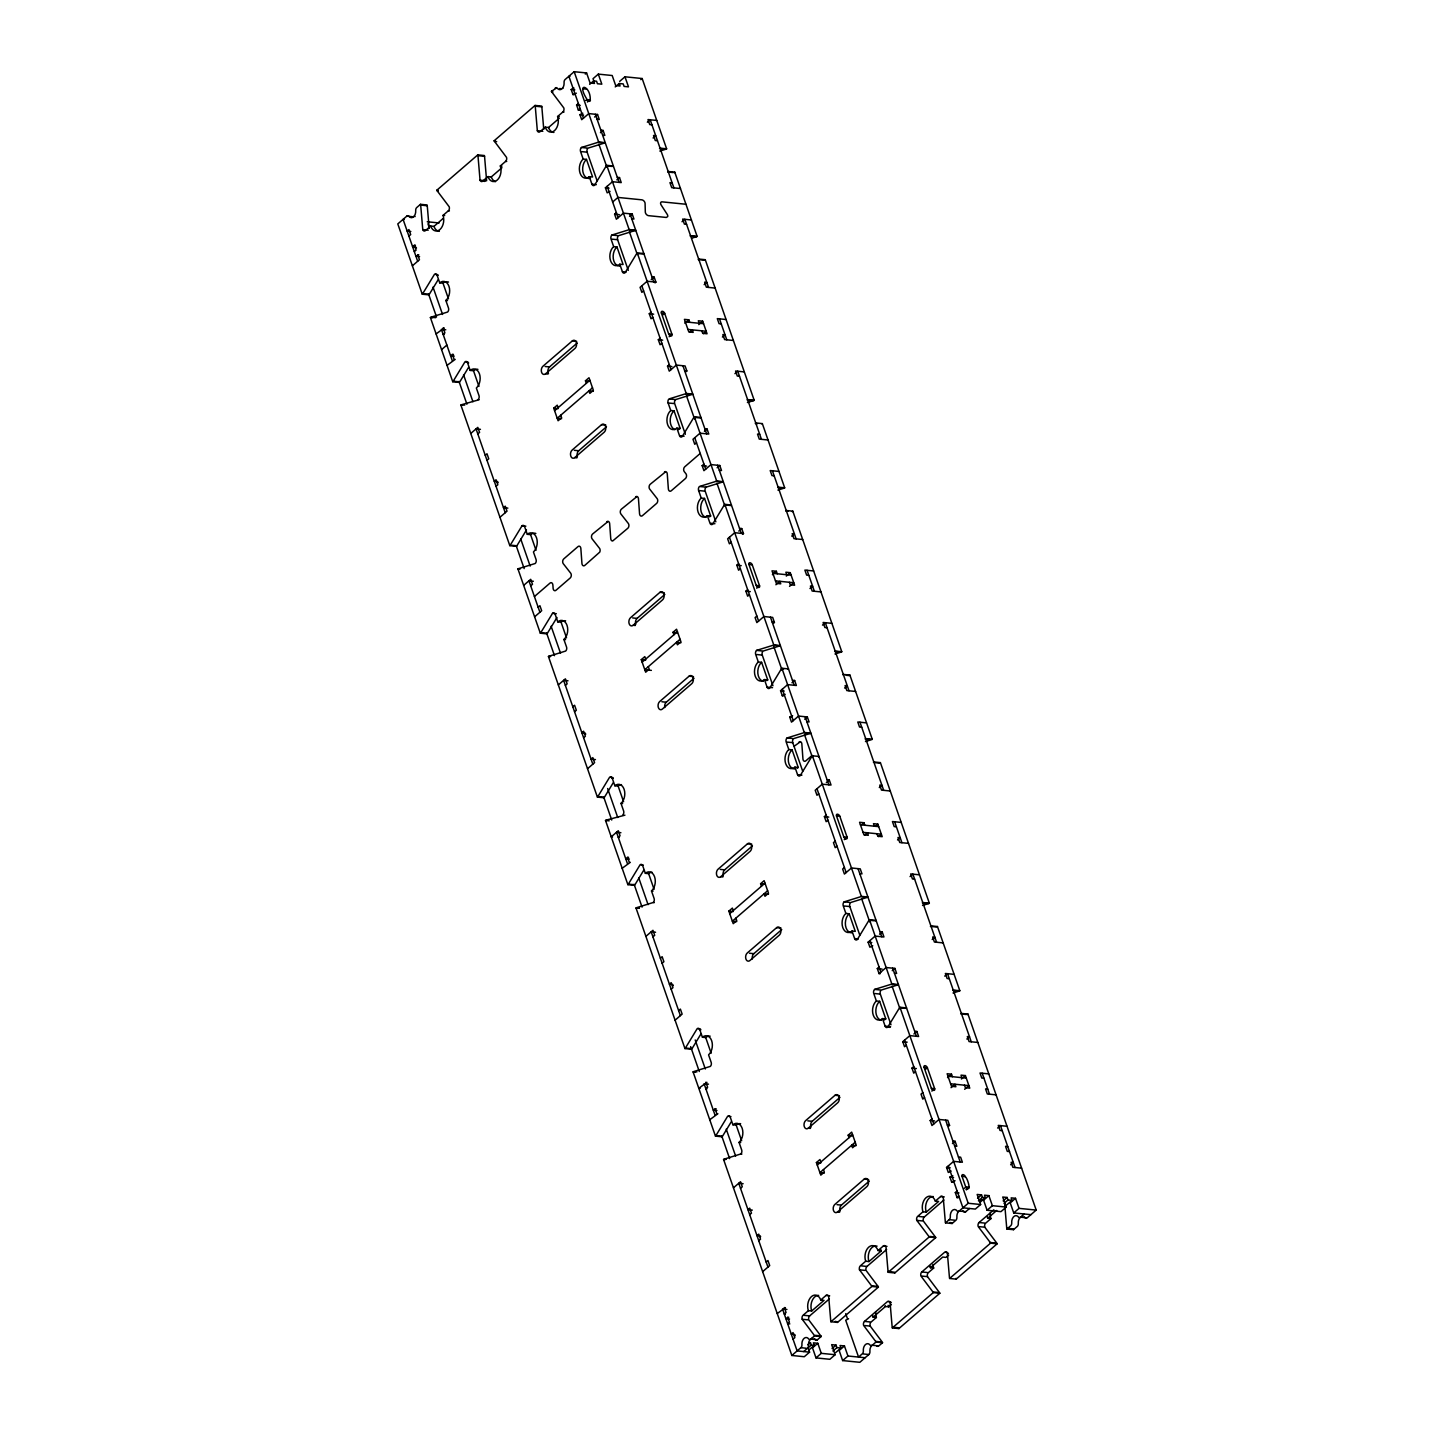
<?xml version="1.0" encoding="UTF-8"?>
<svg xmlns="http://www.w3.org/2000/svg" width="1434" height="1434" viewBox="0 0 1434 1434"><rect width="100%" height="100%" fill="white"/><g stroke="black" fill="none" stroke-linecap="round" stroke-linejoin="round"><path stroke-width="1.5" d="M429.142 228.06L427.26 205.761A2.94 1.954 -84.3 0 0 427.081 204.972L420.503 204.309L416.774 207.518A2.94 1.954 -84.3 0 0 415.717 209.758L415.663 212.393A5.897 3.908 -84.3 0 1 409.999 217.269L408.565 215.925A2.94 1.954 -84.3 0 0 406.808 216.14L397.792 223.919L422.259 294.203A2.94 1.954 -84.3 0 0 422.725 293.647L434.466 274.324A2.94 1.954 -84.3 0 1 437.101 275.31L438.195 275.418M438.105 279.809L429.304 294.311A2.94 1.954 -84.3 0 1 428.838 294.848L422.259 294.203M437.101 275.31L439.718 282.857A10.325 6.847 -84.3 0 1 448.967 286.334A10.325 6.847 -84.3 0 1 445.849 300.459L448.483 308.005A2.94 1.954 -84.3 0 1 447.587 312.038L430.935 317.201A2.94 1.954 -84.3 0 0 430.397 317.541L452.75 381.749A2.94 1.954 -84.3 0 0 453.216 381.211L464.939 361.87A2.94 1.954 -84.3 0 1 467.592 362.874L468.685 362.981M468.595 367.373L459.794 381.874A2.94 1.954 -84.3 0 1 459.328 382.412L452.75 381.749M612.874 166.523A2.94 1.954 -84.3 0 1 613.358 165.986L606.761 165.322A2.94 1.954 -84.3 0 0 606.295 165.86L594.572 185.201A2.94 1.954 -84.3 0 1 591.937 184.197L589.302 176.669A10.325 6.847 -84.3 0 1 580.071 173.191A10.325 6.847 -84.3 0 1 583.172 159.066L580.555 151.52A2.94 1.954 -84.3 0 1 581.433 147.487L598.103 142.307A2.94 1.954 -84.3 0 0 598.641 141.984L605.22 142.647A2.94 1.954 -84.3 0 1 604.682 142.97L588.012 148.132A2.94 1.954 -84.3 0 0 587.133 152.183L597.1 180.774M643.364 254.069A2.94 1.954 -84.3 0 1 643.83 253.531L637.252 252.886A2.94 1.954 -84.3 0 0 636.786 253.424L625.063 272.747A2.94 1.954 -84.3 0 1 622.428 271.761L619.793 264.214A10.325 6.847 -84.3 0 1 610.561 260.737A10.325 6.847 -84.3 0 1 613.662 246.612L611.045 239.066A2.94 1.954 -84.3 0 1 611.924 235.033L628.594 229.87A2.94 1.954 -84.3 0 0 629.132 229.53L635.71 230.193A2.94 1.954 -84.3 0 1 635.172 230.515L618.502 235.696A2.94 1.954 -84.3 0 0 617.624 239.729L628.289 270.381M525.866 526.17L522.03 525.776L510.289 545.117A2.94 1.954 -84.3 0 1 509.823 545.655L460.888 405.087A2.94 1.954 -84.3 0 1 461.425 404.764L479.171 399.71M509.823 545.655L516.401 546.318A2.94 1.954 -84.3 0 0 516.885 545.78L526.475 529.953M556.356 613.716L552.52 613.34L540.779 632.663A2.958 1.954 -84.3 0 1 540.313 633.201L517.961 568.993A2.94 1.954 -84.3 0 1 518.499 568.671L535.169 563.508A2.94 1.954 -84.3 0 0 536.047 559.457L533.43 551.929A10.325 6.847 -84.3 0 0 536.531 537.786A10.325 6.847 -84.3 0 0 527.3 534.326L524.665 526.78A2.94 1.954 -84.3 0 0 522.03 525.776M540.313 633.201L546.892 633.864A2.958 1.954 -84.3 0 0 547.358 633.326L556.966 617.516M669.821 399.01L675.593 399.602L692.246 394.422A2.94 1.954 -84.3 0 0 692.783 394.099L686.205 393.436A2.94 1.954 -84.3 0 1 685.667 393.776L669.015 398.939A2.94 1.954 -84.3 0 0 668.119 402.972L670.753 410.518A10.325 6.847 -84.3 0 0 667.635 424.643A10.325 6.847 -84.3 0 0 676.884 428.121L679.501 435.667A2.94 1.954 -84.3 0 0 682.136 436.653L693.877 417.33A2.94 1.954 -84.3 0 1 694.343 416.792L700.921 417.437A2.94 1.954 -84.3 0 0 700.455 417.993L695.508 417.491M700.312 486.574L706.084 487.148L722.736 481.985A2.958 1.954 -84.3 0 0 723.274 481.645L716.695 480.999A2.958 1.954 -84.3 0 1 716.158 481.322L699.487 486.484A2.94 1.954 -84.3 0 0 698.609 490.518L701.226 498.064A10.325 6.847 -84.3 0 0 698.125 512.189A10.325 6.847 -84.3 0 0 707.356 515.666L709.991 523.213A2.94 1.954 -84.3 0 0 712.626 524.199L724.349 504.876A2.94 1.954 -84.3 0 1 724.833 504.338L731.412 505.001A2.94 1.954 -84.3 0 0 730.946 505.539L725.998 505.037M552.52 613.34A2.94 1.954 -84.3 0 1 555.155 614.326L557.772 621.872A10.325 6.847 -84.3 0 1 567.022 625.349A10.325 6.847 -84.3 0 1 563.903 639.474L566.538 647.021A2.94 1.954 -84.3 0 1 565.641 651.054L548.989 656.216A2.958 1.954 -84.3 0 0 548.451 656.557L597.404 797.107A2.958 1.954 -84.3 0 0 597.87 796.569L609.593 777.246A2.94 1.954 -84.3 0 1 612.228 778.232L613.322 778.339M613.232 782.731L604.449 797.232A2.958 1.954 -84.3 0 1 603.983 797.77L597.404 797.107M624.919 815.175L606.062 820.123A2.958 1.954 -84.3 0 0 605.524 820.463L627.877 884.67A2.958 1.954 -84.3 0 0 628.361 884.115L640.084 864.792A2.94 1.954 -84.3 0 1 642.719 865.778L645.354 873.324A10.325 6.847 -84.3 0 1 654.585 876.801A10.325 6.847 -84.3 0 1 651.484 890.926L654.101 898.473A2.94 1.954 -84.3 0 1 653.223 902.506L636.553 907.686A2.94 1.954 -84.3 0 0 636.015 908.009L684.968 1048.577L691.547 1049.222A2.94 1.954 -84.3 0 0 692.013 1048.684L700.814 1034.183M643.723 870.277L634.939 884.778A2.958 1.954 -84.3 0 1 634.473 885.316L627.877 884.67M788.126 669.284A2.958 1.954 -84.3 0 1 788.485 668.907L781.906 668.244A2.958 1.954 -84.3 0 0 781.44 668.782L769.717 688.123A2.94 1.954 -84.3 0 1 767.065 687.119L764.447 679.573A10.325 6.847 -84.3 0 1 755.198 676.113A10.325 6.847 -84.3 0 1 758.317 661.97L755.682 654.424A2.94 1.954 -84.3 0 1 756.578 650.391L773.231 645.228A2.94 1.954 -84.3 0 0 773.768 644.906L780.347 645.551A2.94 1.954 -84.3 0 1 779.809 645.892L763.157 651.054A2.94 1.954 -84.3 0 0 762.261 655.087L772.944 685.739M818.617 756.847A2.958 1.954 -84.3 0 1 818.975 756.453L812.397 755.79A2.958 1.954 -84.3 0 0 811.931 756.327L800.19 775.669A2.94 1.954 -84.3 0 1 797.555 774.665L794.938 767.136A10.325 6.847 -84.3 0 1 785.689 763.659A10.325 6.847 -84.3 0 1 788.808 749.534L786.173 741.987A2.94 1.954 -84.3 0 1 787.069 737.954L803.721 732.774A2.958 1.954 -84.3 0 0 804.259 732.451L810.837 733.115A2.958 1.954 -84.3 0 1 810.3 733.437L793.647 738.6A2.94 1.954 -84.3 0 0 792.751 742.651L802.717 771.241M684.968 1048.577A2.94 1.954 -84.3 0 0 685.434 1048.021L697.157 1028.698A2.94 1.954 -84.3 0 1 699.792 1029.684L700.903 1029.809M699.792 1029.684L702.427 1037.23A10.325 6.847 -84.3 0 1 711.658 1040.708A10.325 6.847 -84.3 0 1 708.557 1054.832L711.174 1062.379A2.94 1.954 -84.3 0 1 710.296 1066.412L693.626 1071.592A2.94 1.954 -84.3 0 0 693.088 1071.915L715.458 1136.122A2.94 1.954 -84.3 0 0 715.924 1135.585L727.647 1116.244A2.94 1.954 -84.3 0 1 730.282 1117.247L732.917 1124.794A10.325 6.847 -84.3 0 1 742.149 1128.253A10.325 6.847 -84.3 0 1 739.048 1142.396L741.665 1149.925A2.94 1.954 -84.3 0 1 740.786 1153.976L724.116 1159.138A2.94 1.954 -84.3 0 0 723.578 1159.461L791.837 1355.471L804.277 1356.725L809.565 1352.154L808.167 1348.139M731.304 1121.746L722.503 1136.248A2.94 1.954 -84.3 0 1 722.037 1136.786L715.458 1136.122M875.582 920.897A2.94 1.954 -84.3 0 1 876.049 920.359L869.47 919.696A2.94 1.954 -84.3 0 0 869.004 920.234L857.281 939.575A2.94 1.954 -84.3 0 1 854.628 938.571L852.011 931.042A10.325 6.847 -84.3 0 1 842.78 927.565A10.325 6.847 -84.3 0 1 845.881 913.44L843.246 905.894A2.94 1.954 -84.3 0 1 844.142 901.861L860.794 896.68A2.94 1.954 -84.3 0 0 861.35 896.358L867.928 897.021A2.94 1.954 -84.3 0 1 867.373 897.343L850.721 902.506A2.94 1.954 -84.3 0 0 849.824 906.557L859.791 935.147M534.434 596.544L550.047 583.064A2.94 1.954 -84.3 0 1 552.879 585.018L553.13 588.514A2.94 1.954 -84.3 0 0 555.962 590.288L570.212 577.974A2.94 1.954 -84.3 0 0 570.768 573.277L563.203 563.598A2.94 1.954 -84.3 0 1 563.759 558.902L578.01 546.587A2.94 1.954 -84.3 0 1 580.842 548.38L581.953 563.652A2.94 1.954 -84.3 0 0 584.767 565.426L599.717 552.162A2.94 1.954 -84.3 0 0 599.591 548.415L592.009 538.736A2.94 1.954 -84.3 0 1 592.565 534.04L607.64 521.815M420.503 204.309A2.94 1.954 -84.3 0 1 420.682 205.098L422.761 229.619A2.94 1.954 -84.3 0 0 425.396 230.623L430.684 226.052A10.325 6.847 -84.3 0 0 439.915 229.53A10.325 6.847 -84.3 0 0 443.034 215.387L448.322 210.834A2.94 1.954 -84.3 0 0 449.2 206.783L437.191 190.847A2.94 1.954 -84.3 0 1 436.868 190.184L477.791 154.872L484.369 155.535A2.94 1.954 -84.3 0 1 484.549 156.324L486.628 180.845M477.791 154.872A2.94 1.954 -84.3 0 1 477.97 155.661L480.049 180.182A2.94 1.954 -84.3 0 0 482.684 181.168L487.972 176.597A10.325 6.847 -84.3 0 0 497.222 180.075A10.325 6.847 -84.3 0 0 500.323 165.95L505.61 161.379A2.94 1.954 -84.3 0 0 506.507 157.346L494.497 141.392A2.94 1.954 -84.3 0 1 494.156 140.747L535.079 105.435L541.658 106.08A2.94 1.954 -84.3 0 1 541.837 106.869L543.755 129.347M535.079 105.435A2.94 1.954 -84.3 0 1 535.258 106.206L537.338 130.727A2.94 1.954 -84.3 0 0 539.973 131.731L545.279 127.16A10.325 6.847 -84.3 0 0 554.51 130.637A10.325 6.847 -84.3 0 0 557.611 116.513L562.917 111.942A2.94 1.954 -84.3 0 0 563.795 107.909L551.785 91.955A2.94 1.954 -84.3 0 1 551.463 91.292L556.267 88.191M589.643 84.355L593.604 80.931L594.483 83.441L590.091 83.011L586.596 72.955L574.174 71.7L565.157 79.479A2.94 1.954 -84.3 0 0 564.082 82.58A5.897 3.908 -84.3 0 1 561.913 88.818A5.897 3.908 -84.3 0 1 557.432 88.334A2.94 1.954 -84.3 0 0 555.173 88.083M585.269 74.084L586.596 72.955M574.048 94.662L572.955 94.554L571.198 89.517L574.066 88.119M408.923 236.108L410.68 234.584L408.923 229.565L407.166 231.089L410.823 231.448M572.955 94.554L576.36 93.192M615.222 86.918L619.201 83.495L620.08 86.022L615.688 85.574L612.193 75.518L598.319 74.12L593.031 78.691L594.429 82.706M430.684 226.052L433.982 226.375L443.034 218.56M487.972 176.597L491.27 176.938L501.972 167.706M545.279 127.16L548.559 127.483L559.26 118.251M415.43 245.178L412.562 246.594L414.767 246.809M579.444 110.167L578.35 110.059L576.593 105.023L578.368 103.499M585.628 100.416L590.234 99.609A2.205 1.362 49.2 0 1 589.249 101.33A2.205 1.362 49.2 0 1 586.936 99.269C575.626 81.29 590.772 85.556 590.234 99.609L587.402 102.029M414.318 251.613L416.075 250.09L414.336 245.071M578.35 110.059L580.107 108.536M418.782 254.822L415.932 256.22L419.57 256.596M597.1 119.291L599.287 119.524L597.53 114.487L588.765 113.609L581.702 119.703L579.945 114.666L582.813 113.25M619.685 81.362L624.973 76.791L642.163 78.529L666.631 148.813A2.94 1.954 -84.3 0 1 666.093 149.136L659.837 151.072M412.383 265.828L419.445 259.733L417.688 254.714M594.59 117.032L597.53 114.487M640.837 79.659L642.163 78.529M600.434 132.699L603.087 130.422L604.825 135.441L602.639 135.226M647.343 122.213L650.176 119.775L673.89 187.872M653.079 137.987L655.714 135.692L653.528 135.477L655.284 140.514L657.471 140.729M436.097 333.925L444.253 327.956M610.042 191.421L607.174 192.837L605.417 187.8L612.479 181.706L621.245 182.602L619.506 177.565L617.301 177.35M616.853 179.842L619.506 177.565M441.564 349.645L446.87 345.074M612.659 201.997L617.946 197.426L641.858 199.828A2.94 1.81 49.2 0 1 645.085 203.413L645.318 212.214A2.94 1.81 49.2 0 0 648.562 215.674L666.29 217.448L667.688 216.606A2.94 1.81 49.2 0 0 667.258 214.419L661.164 205.026A2.94 1.81 49.2 0 1 662.042 201.853L685.936 204.255M453.449 354.359L450.581 355.757L454.237 356.134M631.749 218.828L633.953 219.061L632.197 214.025L623.432 213.146L616.369 219.241L614.612 214.204L616.387 212.68M447.05 365.365L455.205 359.378M629.544 216.301L632.197 214.025M682.01 221.75L684.843 219.312L708.557 287.409M576.719 341.346L572.327 340.898L542.93 366.262A4.427 2.94 -84.3 0 0 541.604 372.32A4.427 2.94 -84.3 0 0 545.565 373.808L547.752 374.041M470.764 433.462L477.809 427.368L479.565 432.405L477.809 433.928M548.469 373.629A4.427 2.94 -84.3 0 1 549.527 366.925L577.275 342.977M651.215 279.63L654.155 277.103L655.912 282.122L655.033 282.892M545.565 373.808L574.962 348.444A4.427 2.94 -84.3 0 0 576.289 342.385A4.427 2.94 -84.3 0 0 572.327 340.898M643.597 290.851L641.84 292.375L640.084 287.338L647.146 281.243L655.912 282.122M485.248 455.295L487.004 453.771L488.761 458.808L487.004 460.332M652.793 317.255L651.036 318.778L649.279 313.741L651.036 312.218M560.748 415.215L561.626 417.724L558.095 420.771L553.721 408.206L557.252 405.159L558.113 407.668M586.345 383.308L585.466 380.799L588.998 377.751L593.371 390.335L589.84 393.382L588.962 390.855L593.353 391.303M662.902 314.871L664.659 313.347A2.205 1.362 49.2 0 0 662.365 311.286A2.205 1.362 49.2 0 0 661.379 313.006L668.674 333.961A2.205 1.362 49.2 0 0 670.969 336.022A2.205 1.362 49.2 0 0 671.954 334.301L664.659 313.347L661.379 313.006M554.599 410.716L589.876 380.279M704.148 284.667L706.801 282.39L704.614 282.157L706.353 287.194L715.136 288.073M592.493 387.807L557.217 418.262L561.608 418.692M661.845 343.228L660.07 344.752L658.331 339.733L660.088 338.209M496.039 486.305L497.813 484.782L496.056 479.763L494.3 481.286L497.58 481.609A2.205 1.362 49.2 0 0 498.207 482.666M669.14 336.739L671.954 334.301L668.674 333.961M684.843 323.242L688.804 319.8L689.682 322.327M689.664 332.15L692.299 329.874L693.178 332.383L688.804 331.935L684.412 319.37L688.804 319.8M698.734 324.622L702.696 321.198L707.07 333.781L702.696 333.333L701.818 330.824M703.359 333.692L706.191 331.254L687.908 329.426M685.972 371.747L686.85 370.976L685.093 365.957L676.328 365.061L669.266 371.155L667.527 366.136L669.284 364.612M605.919 425.163L601.527 424.715L572.13 450.079A4.427 2.94 -84.3 0 0 570.804 456.137A4.427 2.94 -84.3 0 0 574.747 457.625L576.952 457.858M499.946 517.28L507.009 511.185L505.252 506.166L503.495 507.69L507.869 508.12M577.382 456.801A4.427 2.94 -84.3 0 1 578.709 450.742L606.474 426.794M574.747 457.625L604.144 432.261A4.427 2.94 -84.3 0 0 605.489 426.203A4.427 2.94 -84.3 0 0 601.527 424.715M722.395 337.062L725.048 334.767L722.844 334.552L724.6 339.571L733.383 340.467M734.925 373.665L737.739 371.227L761.454 439.342M523.661 585.377L530.723 579.3L532.48 584.319L530.705 585.843M704.417 431.311L707.07 429.017L708.808 434.054L700.043 433.176L692.981 439.252L694.737 444.289L696.512 442.765M606.833 521.725A2.94 1.954 -84.3 0 1 609.647 523.518L610.759 538.79A2.94 1.954 -84.3 0 0 612.694 540.976L627.823 528.25A2.94 1.954 -84.3 0 0 628.397 523.553L620.814 513.874A2.94 1.954 -84.3 0 1 621.37 509.178L636.463 496.953M635.638 496.863A2.94 1.954 -84.3 0 1 638.453 498.656L639.564 513.928A2.94 1.954 -84.3 0 0 642.378 515.702L656.647 503.388A2.94 1.954 -84.3 0 0 657.202 498.691L649.62 489.012A2.94 1.954 -84.3 0 1 650.176 484.316L665.268 472.091M664.444 472.019A2.94 1.954 -84.3 0 1 667.258 473.794L668.369 489.066A2.94 1.954 -84.3 0 0 671.184 490.84L685.452 478.526A2.94 1.954 -84.3 0 0 686.008 473.829L684.269 471.625A2.94 1.954 -84.3 0 1 684.753 466.803L700.222 453.449M538.144 607.227L539.919 605.704L541.676 610.723L534.613 616.817M719.312 470.298L721.517 470.513L719.76 465.476L710.995 464.598L703.933 470.693L702.176 465.656L703.951 464.15M717.125 467.771L719.76 465.476M664.283 592.798L659.909 592.35L630.512 617.731A4.427 2.94 -84.3 0 0 629.168 623.79A4.427 2.94 -84.3 0 0 633.129 625.278L635.334 625.493M558.328 684.914L565.39 678.838L567.129 683.857L565.372 685.38M635.746 624.435A4.427 2.94 -84.3 0 1 637.09 618.395L664.856 594.429M738.797 531.1L741.736 528.554L743.475 533.591L742.597 534.344M633.129 625.278L662.526 599.896A4.427 2.94 -84.3 0 0 663.852 593.855A4.427 2.94 -84.3 0 0 659.909 592.35M731.161 542.303L729.404 543.827L727.647 538.79L734.71 532.713L743.475 533.591M572.811 706.765L574.586 705.241L576.325 710.26L574.568 711.784M740.356 568.706L738.6 570.23L736.843 565.193L738.618 563.67M648.311 666.667L649.19 669.194L645.659 672.223L641.285 659.658L644.816 656.611L645.694 659.12M673.908 634.778L673.03 632.269L676.561 629.221L680.935 641.787L677.404 644.834L676.543 642.324L680.917 642.755M642.163 662.167L677.44 631.731M791.729 536.119L794.364 533.842L792.177 533.627L793.934 538.646L802.699 539.525M680.057 639.277L644.78 669.714L651.359 670.377M749.408 594.698L747.652 596.203L745.895 591.184L747.652 589.661M583.62 737.775L585.377 736.251L583.62 731.215L581.863 732.738L585.144 733.079A2.205 1.362 49.2 0 0 585.771 734.136M756.704 588.191L759.536 585.753L752.241 564.799A2.205 1.362 49.2 0 0 749.928 562.755A2.205 1.362 49.2 0 0 748.942 564.476L756.238 585.431A2.205 1.362 49.2 0 0 758.532 587.474A2.205 1.362 49.2 0 0 759.536 585.753L756.238 585.431M772.406 574.693L776.368 571.27L777.246 573.779M775.902 584.749L779.881 581.326L780.759 583.835L776.368 583.405L771.994 570.822L776.368 571.27M786.298 576.092L790.259 572.668L794.633 585.233L790.259 584.785L789.381 582.276M789.525 586.363L793.755 582.724L775.471 580.878M756.847 616.064L755.091 617.588L756.847 622.607L763.892 616.53L772.675 617.409L774.414 622.428L773.535 623.198M689.091 676.185L659.694 701.549A4.427 2.94 -84.3 0 0 658.367 707.607A4.427 2.94 -84.3 0 0 662.329 709.095L691.726 683.713A4.427 2.94 -84.3 0 0 693.052 677.673A4.427 2.94 -84.3 0 0 689.091 676.185L693.482 676.615M587.51 768.732L594.572 762.655L592.816 757.618L591.059 759.142L595.451 759.59M664.749 707.536A4.427 2.94 -84.3 0 1 666.272 702.212L694.038 678.246M809.959 588.514L812.612 586.219L810.425 586.004L812.164 591.041L820.947 591.919M822.489 625.116L825.303 622.697L849.018 690.794M783.412 695.866L782.301 695.741L780.562 690.722L787.607 684.627L796.39 685.506L794.633 680.487L792.446 680.254M791.98 682.763L794.633 680.487M782.301 695.741L785.169 694.343M628.576 857.263L625.726 858.679L629.383 859.056M806.894 721.75L809.081 721.965L807.324 716.946L798.559 716.068L791.496 722.144L789.758 717.125L792.608 715.709M622.177 868.269L630.333 862.3M804.689 719.223L807.324 716.946M844.626 688.051L847.279 685.757L845.074 685.542L846.831 690.579L855.596 691.457M794.275 746.164L799.849 742.149M799.025 742.059A2.94 1.954 -84.3 0 1 801.839 743.834L802.95 759.106A2.94 1.954 -84.3 0 0 805.765 760.898L812.11 755.413M751.864 844.25L747.472 843.819L718.076 869.183A4.427 2.94 -84.3 0 0 716.731 875.242A4.427 2.94 -84.3 0 0 720.693 876.73L722.897 876.945M645.892 936.384L652.954 930.29L654.693 935.326L652.936 936.85M723.328 875.905A4.427 2.94 -84.3 0 1 724.654 869.846L752.42 845.881M826.36 782.552L829.3 780.024L831.039 785.043L822.274 784.165L815.211 790.259L816.968 795.278L818.724 793.755M720.693 876.73L750.09 851.366A4.427 2.94 -84.3 0 0 751.434 845.307A4.427 2.94 -84.3 0 0 747.472 843.819M660.375 958.217L662.149 956.693L663.888 961.73L662.132 963.254M827.92 820.158L826.163 821.682L824.407 816.663L826.181 815.139M735.875 918.136L736.753 920.646L733.222 923.693L728.848 911.11L732.38 908.081L733.258 910.59M761.472 886.23L760.594 883.72L764.125 880.673L768.499 893.239L764.985 896.286L764.107 893.776L768.481 894.224M729.727 913.637L765.003 883.183M879.293 787.589L881.928 785.294L879.741 785.079L881.498 790.116L890.263 790.994M767.638 890.729L732.362 921.184L736.735 921.614M835.233 841.113L833.459 842.636L835.215 847.673L836.972 846.15M844.268 839.643L847.1 837.205L839.804 816.251A2.205 1.362 49.2 0 0 837.492 814.207A2.205 1.362 49.2 0 0 836.506 815.928L843.801 836.882A2.205 1.362 49.2 0 0 846.114 838.926A2.205 1.362 49.2 0 0 847.1 837.205L843.801 836.882M861.296 825.016L863.931 822.722L864.81 825.231M671.184 989.227L672.94 987.703L671.202 982.684L669.427 984.208L672.725 984.531A2.205 1.362 49.2 0 0 673.353 985.588M864.792 835.072L867.445 832.778L868.323 835.305L863.931 834.857L859.558 822.291L863.931 822.722M875.188 826.396L877.823 824.12L882.215 836.685L877.823 836.255L876.945 833.746M878.486 836.614L881.318 834.176L863.035 832.347M678.623 1010.611L680.379 1009.088L682.136 1014.107L675.091 1020.201M844.411 867.516L842.654 869.04L844.411 874.077L851.455 867.982L860.239 868.861L861.995 873.898L859.791 873.682M776.654 927.637L747.257 953.001A4.427 2.94 -84.3 0 0 745.931 959.059A4.427 2.94 -84.3 0 0 749.892 960.547L779.289 935.183A4.427 2.94 -84.3 0 0 780.616 929.124A4.427 2.94 -84.3 0 0 776.654 927.637L781.046 928.067M752.312 958.987A4.427 2.94 -84.3 0 1 753.836 953.664L781.763 929.573M897.541 839.966L900.176 837.689L897.989 837.474L899.727 842.493L908.511 843.371M910.052 876.586L912.884 874.148L936.599 942.246M706.944 1082.329L698.806 1088.298L700.115 1088.442M872.732 945.795L869.882 947.211L868.126 942.174L875.17 936.079L883.953 936.976L882.197 931.939L880.01 931.724M879.562 934.215L882.197 931.939M716.14 1108.733L713.29 1110.131L716.946 1110.508M880.171 973.722L879.06 973.614L877.321 968.577L879.078 967.054M709.74 1119.739L717.896 1113.752M879.06 973.614L886.122 967.52L894.906 968.398L896.644 973.435L894.457 973.202M892.253 970.693L894.906 968.398M932.19 939.503L934.843 937.227L932.656 936.994L934.394 942.03L943.178 942.909M944.719 976.124L947.533 973.686L971.248 1041.783M839.428 1095.719L835.036 1095.271L805.639 1120.635A4.427 2.94 -84.3 0 0 804.313 1126.694A4.427 2.94 -84.3 0 0 808.274 1128.182L810.461 1128.415M733.455 1187.836L740.518 1181.741L742.274 1186.778L740.5 1188.302M906.306 1045.225L904.531 1046.748L902.793 1041.711L909.837 1035.617L918.62 1036.513L916.864 1031.476L914.677 1031.261M810.891 1127.357A4.427 2.94 -84.3 0 1 812.218 1121.298L839.983 1097.351M913.924 1034.004L916.864 1031.476M808.274 1128.182L837.671 1102.818A4.427 2.94 -84.3 0 0 838.998 1096.759A4.427 2.94 -84.3 0 0 835.036 1095.271M915.501 1071.628L913.727 1073.152L911.988 1068.115L913.745 1066.591M749.695 1214.706L751.47 1213.182L749.713 1208.145L747.956 1209.669L752.33 1210.117M823.457 1169.588L824.317 1172.098L820.804 1175.145L816.412 1162.58L819.943 1159.532L820.822 1162.042M849.036 1137.7L848.175 1135.172L851.688 1132.125L856.08 1144.708L852.549 1147.756L851.671 1145.228L856.062 1145.676M925.593 1069.244L927.368 1067.721A2.205 1.362 49.2 0 0 925.055 1065.659A2.205 1.362 49.2 0 0 924.07 1067.38L931.365 1088.334A2.205 1.362 49.2 0 0 933.677 1090.396A2.205 1.362 49.2 0 0 934.663 1088.675L927.368 1067.721L924.07 1067.38M817.29 1165.089L852.567 1134.652M966.857 1039.041L969.509 1036.764L967.305 1036.531L969.061 1041.568L977.827 1042.446M855.202 1142.199L819.925 1172.636L824.317 1173.066M922.797 1092.583L921.022 1094.106L922.779 1099.125L924.536 1097.602M931.849 1091.113L934.663 1088.675L931.365 1088.334M947.533 1077.615L951.513 1074.191L952.373 1076.701M758.747 1240.679L760.504 1239.173L758.765 1234.136L756.991 1235.66L760.289 1235.983A2.205 1.362 49.2 0 0 760.647 1236.7M951.047 1087.671L955.008 1084.247L955.886 1086.757L951.495 1086.309L947.121 1073.743L951.513 1074.191M961.425 1078.995L965.405 1075.572L969.778 1088.155L965.387 1087.707L964.508 1085.197M964.652 1089.284L968.882 1085.628L950.599 1083.799M766.186 1262.063L767.961 1260.54L769.699 1265.577L762.655 1271.653M948.681 1126.12L949.559 1125.349L947.802 1120.33L939.037 1119.452L931.975 1125.529L930.218 1120.51L931.992 1118.986M868.61 1179.537L864.218 1179.089L834.821 1204.47A4.427 2.94 -84.3 0 0 833.495 1210.511A4.427 2.94 -84.3 0 0 837.456 1211.999L839.643 1212.232M840.073 1211.174A4.427 2.94 -84.3 0 1 841.399 1205.116L869.327 1181.024M837.456 1211.999L866.853 1186.635A4.427 2.94 -84.3 0 0 868.179 1180.576A4.427 2.94 -84.3 0 0 864.218 1179.089M952.463 1143.561L955.098 1141.285L956.854 1146.304L954.65 1146.089M777.246 1313.562L785.402 1307.593M951.172 1171.058L948.322 1172.474L946.565 1167.437L953.628 1161.361L962.393 1162.239L960.637 1157.202L958.45 1156.987M997.616 1128.038L1000.448 1125.6L1015.039 1167.509M788.754 1317.237L785.886 1318.635L789.542 1319.011M952.768 1182.225L951.674 1182.118L949.917 1177.081L952.785 1175.665M951.674 1182.118L955.08 1180.756M808.382 1310.676L811.68 1310.999L824.03 1300.351L820.732 1300.011A10.325 6.847 -84.3 0 0 811.501 1296.551A10.325 6.847 -84.3 0 0 808.382 1310.676L803.094 1315.247A2.94 1.954 -84.3 0 0 802.215 1319.28L814.225 1335.215A2.94 1.954 -84.3 0 1 814.548 1335.879L821.126 1336.542A2.94 1.954 -84.3 0 0 820.804 1335.879L808.794 1319.943A2.94 1.954 -84.3 0 1 809.672 1315.892L829.336 1298.935M820.732 1300.011L826.02 1295.458L829.677 1295.816M880.727 1249.534A10.325 6.847 -84.3 0 1 881.318 1250.896L878.038 1250.573A10.325 6.847 -84.3 0 0 868.789 1247.096A10.325 6.847 -84.3 0 0 865.688 1261.221L860.4 1265.792A2.94 1.954 -84.3 0 0 859.504 1269.825L871.514 1285.778A2.94 1.954 -84.3 0 1 871.836 1286.441L878.415 1287.087A2.94 1.954 -84.3 0 0 878.092 1286.441L866.082 1270.488A2.94 1.954 -84.3 0 1 866.978 1266.455L886.624 1249.498M878.038 1250.573L883.326 1246.003L886.983 1246.379M922.976 1211.784L926.274 1212.106L938.607 1201.459L935.326 1201.136A10.325 6.847 -84.3 0 0 926.077 1197.659A10.325 6.847 -84.3 0 0 922.976 1211.784L917.688 1216.355A2.94 1.954 -84.3 0 0 916.792 1220.388L928.82 1236.341A2.94 1.954 -84.3 0 1 929.142 1236.986L935.721 1237.65A2.94 1.954 -84.3 0 0 935.398 1237.004L923.371 1221.051A2.94 1.954 -84.3 0 1 924.267 1217.018L943.913 1200.043M935.326 1201.136L940.614 1196.565L944.271 1196.924M865.688 1261.221L868.968 1261.561L881.318 1250.896M958.181 1197.731L957.07 1197.623L955.331 1192.586L957.087 1191.062M964.455 1188.284L965.781 1187.137L962.017 1176.346A2.205 1.362 49.2 0 1 963.003 1174.625A2.205 1.362 49.2 0 1 965.315 1176.687C967.807 1178.497 972.019 1193.393 965.781 1187.137M793.038 1339.177L794.812 1337.653L793.056 1332.616L791.299 1334.14L794.579 1334.48M957.07 1197.623L958.844 1196.099M966.14 1189.593L968.954 1187.155L965.674 1186.832M966.426 1189.754L969.061 1187.477M1010.647 1164.766L1013.282 1162.49L1011.095 1162.275L1012.852 1167.294L1021.617 1168.172M791.837 1355.471L800.853 1347.691A2.94 1.954 -84.3 0 0 801.929 1344.59A5.897 3.908 -84.3 0 1 804.098 1338.37A5.897 3.908 -84.3 0 1 808.579 1338.854A2.94 1.954 -84.3 0 0 810.837 1339.087L814.548 1335.879M826.02 1295.458A2.94 1.954 -84.3 0 1 828.673 1296.444L830.752 1320.965A2.94 1.954 -84.3 0 0 830.931 1321.754L871.836 1286.441M883.326 1246.003A2.94 1.954 -84.3 0 1 885.961 1247.006L888.04 1271.528A2.94 1.954 -84.3 0 0 888.22 1272.299L929.142 1236.986M940.614 1196.565A2.94 1.954 -84.3 0 1 943.249 1197.551L945.329 1222.073A2.94 1.954 -84.3 0 0 945.508 1222.861L949.236 1219.653A2.94 1.954 -84.3 0 0 950.294 1217.412L950.348 1214.777A5.897 3.908 -84.3 0 1 955.994 1209.902L957.446 1211.246A2.94 1.954 -84.3 0 0 959.203 1211.031L968.219 1203.269L980.641 1204.506L977.146 1194.45L981.537 1194.898L982.415 1197.408L985.355 1197.695L984.495 1195.185L988.868 1195.633L992.382 1205.689L1006.238 1207.069L1002.724 1197.014L1007.116 1197.462L1007.994 1199.971L1012.01 1200.383L1011.149 1197.856L1015.523 1198.304L1019.036 1208.36L1036.208 1210.081L967.95 1014.071L961.372 1013.408A2.94 1.954 -84.3 0 0 960.905 1013.963L966.391 1014.501M807.79 1344.823L810.443 1342.547L811.321 1345.056L814.279 1345.343L813.401 1342.833L817.792 1343.282L821.288 1353.338L835.144 1354.718L831.648 1344.662L836.04 1345.11L836.9 1347.619L840.933 1348.032L840.055 1345.504L844.447 1345.952L847.942 1356.008L865.132 1357.729M977.558 1198.322L981.537 1194.898M803.703 1351.563L807.432 1348.354A2.94 1.954 -84.3 0 0 808.507 1345.253A5.897 3.908 -84.3 0 1 811.787 1338.352M808.668 1347.333L811.321 1345.056M811.931 1339.195L817.416 1339.75L821.126 1336.542M830.931 1321.754L837.51 1322.417L878.415 1287.087M888.22 1272.299L894.798 1272.962L935.721 1237.65M945.508 1222.861L952.086 1223.525L955.815 1220.316A2.94 1.954 -84.3 0 0 956.872 1218.075L956.926 1215.44A5.897 3.908 -84.3 0 1 959.041 1210.977M962.572 1210.565L964.024 1211.909A2.94 1.954 -84.3 0 0 965.781 1211.694L969.509 1208.486M978.436 1200.832L982.415 1197.408M808.991 1349.914L814.279 1345.343M980.067 1202.266L985.355 1197.695M817.792 1343.282L812.504 1347.835L816 1357.908L829.856 1359.289L835.144 1354.718M979.189 1199.756L983.581 1200.204L988.868 1195.633M848.569 1318.778L845.702 1320.194L858.554 1357.066L862.264 1353.857A2.94 1.954 -84.3 0 0 863.34 1350.756A5.897 3.908 -84.3 0 1 865.509 1344.536A5.897 3.908 -84.3 0 1 869.99 1345.002A2.94 1.954 -84.3 0 0 872.248 1345.253L877.733 1345.809M980.641 1204.506L975.353 1209.077L962.931 1207.822L948.34 1165.914M816 1357.908L821.288 1353.338M983.581 1200.204L987.094 1210.26L992.382 1205.689M832.061 1348.534L836.04 1345.11M1003.155 1200.885L1007.116 1197.462M864.72 1325.554L870.205 1326.091L882.215 1342.045A2.94 1.954 -84.3 0 1 882.537 1342.708L875.959 1342.045A2.94 1.954 -84.3 0 0 875.636 1341.382L863.626 1325.446A2.94 1.954 -84.3 0 1 864.505 1321.395L887.449 1301.606A2.94 1.954 -84.3 0 1 890.084 1302.61L891.177 1302.717M922.008 1276.099L927.493 1276.654L939.503 1292.608A2.94 1.954 -84.3 0 1 939.844 1293.253L933.247 1292.59A2.94 1.954 -84.3 0 0 932.925 1291.944L920.915 1275.991A2.94 1.954 -84.3 0 1 921.811 1271.958L944.737 1252.169A2.94 1.954 -84.3 0 1 947.372 1253.155L948.466 1253.28M979.314 1226.662L984.799 1227.217L996.809 1243.153A2.94 1.954 -84.3 0 1 997.132 1243.816L990.553 1243.153A2.94 1.954 -84.3 0 0 990.231 1242.489L978.203 1226.554A2.94 1.954 -84.3 0 1 979.099 1222.521L993.834 1209.794M832.939 1351.043L836.9 1347.619M1004.033 1203.395L1007.994 1199.971M872.643 1315.48A10.325 6.847 -84.3 0 0 873.091 1317.165L885.441 1306.517L888.721 1306.84L891.374 1304.564M929.931 1266.025A10.325 6.847 -84.3 0 0 930.379 1267.728L942.73 1257.062L946.028 1257.403L948.663 1255.109M987.219 1216.588A10.325 6.847 -84.3 0 0 987.685 1218.273L996.738 1210.457M835.646 1352.585L840.933 1348.032M875.708 1311.805A10.325 6.847 -84.3 0 0 876.389 1317.487L871.083 1322.058A2.94 1.954 -84.3 0 0 870.205 1326.091M932.978 1264.429A10.325 6.847 -84.3 0 0 933.677 1268.05L928.39 1272.621A2.94 1.954 -84.3 0 0 927.493 1276.654M990.302 1212.931A10.325 6.847 -84.3 0 0 990.966 1218.613L985.678 1223.166A2.94 1.954 -84.3 0 0 984.799 1227.217M1006.722 1204.936L1012.01 1200.383M844.447 1345.952L839.159 1350.523L842.654 1360.579L859.826 1362.3L868.843 1354.521A2.94 1.954 -84.3 0 0 869.918 1351.42A5.897 3.908 -84.3 0 1 872.087 1345.182M1015.523 1198.304L1010.235 1202.875L1013.73 1212.931L1030.921 1214.652M1006.238 1207.069L1000.95 1211.64L987.094 1210.26M842.654 1360.579L847.942 1356.008M1013.73 1212.931L1019.036 1208.36M872.248 1345.253L875.959 1342.045M890.084 1302.61L892.163 1327.131A2.94 1.954 -84.3 0 0 892.342 1327.92L933.247 1292.59M947.372 1253.155L949.451 1277.676A2.94 1.954 -84.3 0 0 949.631 1278.465L990.553 1243.153M1004.66 1203.718L1006.74 1228.239A2.94 1.954 -84.3 0 0 1006.919 1229.028L1010.647 1225.819A2.94 1.954 -84.3 0 0 1011.705 1223.578L1011.759 1220.943A5.897 3.908 -84.3 0 1 1017.423 1216.068L1018.857 1217.412A2.94 1.954 -84.3 0 0 1020.614 1217.197L1026.099 1217.753M1020.614 1217.197L1024.342 1213.989M882.537 1342.708L878.827 1345.917A2.94 1.954 -84.3 0 1 876.568 1345.666M892.342 1327.92L898.921 1328.565L939.844 1293.253M949.631 1278.465L956.209 1279.128L997.132 1243.816M1006.919 1229.028L1013.497 1229.691L1017.226 1226.482A2.94 1.954 -84.3 0 0 1018.283 1224.242L1018.337 1221.607A5.897 3.908 -84.3 0 1 1021.582 1216.462M1036.208 1210.081L1027.192 1217.86A2.94 1.954 -84.3 0 1 1025.435 1218.075L1024.001 1216.731M692.425 237.972L696.583 236.682A2.94 1.954 -84.3 0 0 697.121 236.359L674.769 172.152L668.19 171.488A2.94 1.954 -84.3 0 0 667.724 172.026L673.191 172.582M747.419 402.524L753.657 400.588A2.94 1.954 -84.3 0 0 754.194 400.265L705.259 259.697L698.681 259.034A2.94 1.954 -84.3 0 0 698.197 259.572L703.682 260.128M777.909 490.087L784.147 488.152A2.94 1.954 -84.3 0 0 784.685 487.811L762.332 423.604L755.754 422.94A2.94 1.954 -84.3 0 0 755.288 423.478L757.475 423.711M834.982 653.994L841.22 652.058A2.94 1.954 -84.3 0 0 841.776 651.717L792.823 511.167L786.244 510.504A2.94 1.954 -84.3 0 0 785.778 511.042L787.965 511.257M865.473 741.539L871.711 739.603A2.958 1.954 -84.3 0 0 872.266 739.281L849.896 675.073L843.317 674.41A2.958 1.954 -84.3 0 0 842.959 674.787M922.546 905.446L928.802 903.51A2.94 1.954 -84.3 0 0 929.34 903.187L880.386 762.619L873.808 761.956A2.958 1.954 -84.3 0 0 873.449 762.35M876.371 1000.986L879.651 1001.308L885.782 1018.911L882.502 1018.588A10.325 6.847 -84.3 0 1 873.252 1015.111A10.325 6.847 -84.3 0 1 876.371 1000.986L873.736 993.439A2.94 1.954 -84.3 0 1 874.632 989.406L891.285 984.244A2.94 1.954 -84.3 0 0 891.823 983.903L898.419 984.566A2.94 1.954 -84.3 0 1 897.863 984.907L881.211 990.069A2.94 1.954 -84.3 0 0 880.315 994.103L890.998 1024.754M953.036 992.991L959.292 991.055A2.94 1.954 -84.3 0 0 959.83 990.733L937.46 926.525L930.881 925.862A2.94 1.954 -84.3 0 0 930.415 926.4L935.9 926.956M569.979 76.378L568.868 76.271L583.477 118.18M593.604 80.931L596.562 81.236L597.44 83.746L601.832 84.176L598.319 74.12M619.201 83.495L623.216 83.907L624.095 86.416L628.486 86.865L624.973 76.791M583.297 88.8L586.578 89.123M571.198 89.517L574.855 89.894M559.565 88.532L560.658 88.639M551.463 91.292L552.556 91.4M551.785 91.955L552.879 92.063M576.593 105.023L580.25 105.399M536.352 106.313L541.837 106.869M656.754 120.438L647.989 119.56L649.727 124.579L651.932 124.794M562.917 111.942L564.01 112.049M579.945 114.666L583.602 115.043M557.611 116.513L559.26 116.674M600.882 130.189L603.087 130.422M537.338 130.727L542.823 131.283M666.631 148.813L660.052 148.15A2.94 1.954 -84.3 0 1 659.515 148.473M599.197 142.414L604.682 142.97M660.608 148.58L666.093 149.136M581.433 147.487L586.918 148.025M494.156 140.747L495.268 140.855M494.497 141.392L496.684 141.625M581.648 151.628L587.133 152.183M583.172 159.066L586.47 159.389L592.601 176.991L589.302 176.669M606.295 165.86L611.78 166.416M479.064 155.768L484.549 156.324M505.61 161.379L506.704 161.486M672.134 182.853L669.947 182.62L671.704 187.657L680.469 188.535M500.323 165.95L501.972 166.111M591.937 184.197L596.329 184.645M605.417 187.8L609.074 188.177M480.049 180.182L485.534 180.72M483.778 181.276L484.871 181.383M436.868 190.184L437.962 190.292M437.191 190.847L438.284 190.955M691.421 219.976L682.638 219.079L684.394 224.116L686.581 224.331M614.612 214.204L619.363 214.688M421.775 205.205L427.26 205.761M448.322 210.834L449.416 210.941M697.121 236.359L690.543 235.696A2.94 1.954 -84.3 0 1 690.148 235.965M629.687 229.978L635.172 230.515M691.098 236.144L696.583 236.682M443.034 215.387L444.683 215.566M611.924 235.033L617.409 235.588M406.808 216.14L412.275 216.695M612.139 239.173L617.624 239.729M404.173 219.456L403.079 219.348L417.67 261.257M427.242 221.768L439.127 222.969M613.662 246.612L616.961 246.935L623.091 264.537L619.793 264.214M422.761 229.619L428.228 230.175M636.786 253.424L637.879 253.531M638.614 253.603L642.271 253.961M622.428 271.761L626.084 272.119M651.968 276.887L654.155 277.103M435.56 274.432L437.746 274.647M439.718 282.857L443.016 283.197A10.325 6.847 -84.3 0 1 446.315 281.709M726.07 319.513L717.305 318.617L719.061 323.654L721.248 323.869M649.279 313.741L653.671 314.189M702.696 321.198L698.304 320.768L699.183 323.277M422.725 293.647L428.21 294.203M685.273 321.879L703.556 323.708M445.849 300.459L447.498 300.62M658.331 339.733L662.705 340.163M432.028 317.326L435.685 317.685M430.397 317.541L432.584 317.756M445.777 329.802L441.385 329.354L452.337 360.794M444.235 334.498L443.142 334.391L444.898 332.867L443.16 327.83M744.318 371.89L735.552 371.012L737.291 376.049L739.496 376.264M667.527 366.136L671.901 366.566M684.663 370.761L686.85 370.976M545.135 366.495L549.527 366.925M466.05 361.977L468.237 362.21M585.466 380.799L589.858 381.247M467.592 362.874L470.209 370.42L473.507 370.743A10.325 6.847 -84.3 0 1 477.934 369.327M754.194 400.265L747.616 399.602A2.94 1.954 -84.3 0 1 747.078 399.925M685.667 393.776L690.596 394.26M748.172 400.05L753.657 400.588M453.216 381.211L458.701 381.749M668.119 402.972L673.872 403.546M670.753 410.518L674.034 410.841L680.164 428.443A10.325 6.847 -84.3 0 1 678.354 429.573M553.721 408.206L558.113 408.636M704.865 428.802L707.07 429.017M759.697 434.305L757.51 434.09L759.267 439.109L768.032 439.987M462.519 404.872L464.706 405.087M460.888 405.087L462.519 405.248M676.884 428.121L680.164 428.443M680.325 435.739L684.161 436.133M480.444 429.34L476.052 428.891L505.234 512.709M574.317 450.312L578.709 450.742M778.985 471.428L770.201 470.549L771.958 475.568L774.163 475.801M702.176 465.656L706.568 466.104M784.685 487.811L778.106 487.148A2.94 1.954 -84.3 0 1 777.712 487.417M716.158 481.322L721.087 481.824M778.662 487.596L784.147 488.152M698.609 490.518L704.363 491.109M701.226 498.064L704.524 498.405L710.655 516.007A10.325 6.847 -84.3 0 1 709.471 516.832M707.356 515.666L710.655 516.007M710.816 523.302L714.921 523.715M739.532 528.339L741.736 528.554M527.3 534.326L530.58 534.649A10.325 6.847 -84.3 0 1 535.85 533.466M748.942 564.476L752.241 564.799M813.652 570.965L804.868 570.087L806.625 575.106L808.812 575.339M736.843 565.193L741.235 565.641M790.259 572.668L785.868 572.22L786.746 574.729M511.938 545.279L516.885 545.78M772.836 573.331L791.12 575.177M745.895 591.184L750.287 591.615M518.499 568.671L520.148 568.832M517.961 568.993L519.61 569.155M533.34 581.254L528.949 580.824L539.901 612.246M831.881 623.342L823.116 622.464L824.873 627.5L827.059 627.716M772.227 622.213L774.414 622.428M632.699 617.946L637.09 618.395M673.03 632.269L677.422 632.699M557.772 621.872L561.07 622.195A10.325 6.847 -84.3 0 1 565.641 620.814M841.776 651.717L835.197 651.054A2.94 1.954 -84.3 0 1 834.642 651.394L839.589 651.878M774.324 645.336L779.809 645.892M756.578 650.391L762.063 650.946M542.428 632.824L547.358 633.326M756.776 654.549L762.261 655.087M563.903 639.474L565.552 639.636M758.317 661.97L761.597 662.311L767.728 679.913A10.325 6.847 -84.3 0 1 766.67 680.666M781.44 668.782L783.627 668.997M846.132 675.271L849.43 675.611A2.958 1.954 -84.3 0 1 849.896 675.073M641.285 659.658L645.676 660.106M548.989 656.216L550.638 656.378M548.451 656.557L550.1 656.718M764.447 679.573L767.728 679.913M767.065 687.119L772.55 687.675M780.562 690.722L784.219 691.08M568.007 680.792L563.616 680.361L592.816 764.179M661.881 701.764L666.272 702.212M866.548 722.879L857.783 722.001L859.522 727.038L861.726 727.253M789.758 717.125L790.851 717.233M872.266 739.281L865.67 738.618A2.958 1.954 -84.3 0 1 865.132 738.94L870.079 739.442M804.815 732.899L810.3 733.437M787.069 737.954L792.554 738.492M787.266 742.095L792.751 742.651M788.808 749.534L792.088 749.857L798.218 767.459A10.325 6.847 -84.3 0 1 797.161 768.212M811.931 756.327L813.024 756.453M874.991 762.655L879.92 763.157A2.958 1.954 -84.3 0 1 880.386 762.619M794.938 767.136L798.218 767.459M797.555 774.665L801.947 775.113M827.095 779.791L829.3 780.024M610.687 777.353L612.874 777.569M612.228 778.232L614.863 785.778L618.144 786.101A10.325 6.847 -84.3 0 1 621.46 784.631M836.506 815.928L839.804 816.251M901.215 822.417L892.432 821.539L894.189 826.576L896.375 826.791M824.407 816.663L828.798 817.093M877.823 824.12L873.449 823.672L874.328 826.199M597.87 796.569L603.356 797.125M860.418 824.801L878.683 826.629M614.863 785.778A10.325 6.847 -84.3 0 1 624.095 789.256A10.325 6.847 -84.3 0 1 620.994 803.381L622.625 803.542M607.156 820.23L608.267 820.338M605.524 820.463L609.181 820.822M620.904 832.724L616.53 832.276L627.465 863.716M619.38 837.42L618.269 837.313L620.044 835.789L618.287 830.752L611.225 836.847L612.551 836.972M919.463 874.812L910.68 873.933L912.436 878.952L914.623 879.185M720.262 869.398L724.654 869.846M641.177 864.899L643.364 865.114M760.594 883.72L764.985 884.151M645.354 873.324L648.634 873.664A10.325 6.847 -84.3 0 1 651.95 872.177M929.34 903.187L922.761 902.524A2.94 1.954 -84.3 0 1 922.349 902.793M861.906 896.806L867.373 897.343M923.317 902.954L928.802 903.51M844.142 901.861L849.627 902.398M628.361 884.115L633.846 884.67M844.357 906.001L849.824 906.557M651.484 890.926L653.115 891.088M845.881 913.44L849.161 913.763L855.291 931.365L852.011 931.042M869.004 920.234L870.097 920.359M870.832 920.431L874.489 920.789M653.223 902.506L654.316 902.613M728.848 911.11L733.24 911.558M637.646 907.794L638.757 907.901M636.015 908.009L639.313 908.331M854.628 938.571L858.285 938.947M868.126 942.174L871.782 942.55M655.571 932.261L651.179 931.813L680.379 1015.63M749.462 953.234L753.836 953.664M954.112 974.349L945.347 973.471L947.103 978.49L949.29 978.705M877.321 968.577L882.071 969.061M959.83 990.733L953.251 990.069A2.94 1.954 -84.3 0 1 952.839 990.338M892.378 984.351L897.863 984.907M953.807 990.518L959.292 991.055M874.632 989.406L880.117 989.962M874.83 993.547L880.315 994.103M882.502 1018.588L885.119 1026.135A2.94 1.954 -84.3 0 0 887.771 1027.12L899.494 1007.797A2.94 1.954 -84.3 0 1 899.96 1007.26L906.539 1007.905A2.94 1.954 -84.3 0 0 906.073 1008.461M901.323 1007.977L904.979 1008.335M885.119 1026.135L890.604 1026.69M888.865 1027.228L889.958 1027.336M902.793 1041.711L907.166 1042.159M698.25 1028.805L700.455 1029.02M702.427 1037.23L705.707 1037.571A10.325 6.847 -84.3 0 1 710.153 1036.155M988.779 1073.887L980.014 1072.991L981.752 1078.027L983.957 1078.243M911.988 1068.115L916.362 1068.563M965.405 1075.572L961.013 1075.141L961.891 1077.651M685.434 1048.039L690.919 1048.577M947.982 1076.253L966.265 1078.099M987.739 1089.141L985.552 1088.926L987.309 1093.963L996.074 1094.841M694.737 1071.7L696.924 1071.915M693.088 1071.915L695.293 1072.13M708.486 1084.176L704.094 1083.728L715.046 1115.168M706.944 1088.872L705.851 1088.764L707.607 1087.241L705.851 1082.222M1007.026 1126.264L998.243 1125.385L1000 1130.422L1002.187 1130.637M930.218 1120.51L934.609 1120.94M947.354 1125.134L949.559 1125.349M807.826 1120.868L812.218 1121.298M728.741 1116.369L730.946 1116.584M952.911 1141.052L955.098 1141.285M1007.744 1146.555L1005.539 1146.34L1007.295 1151.377L1009.5 1151.592M848.175 1135.172L852.549 1135.62M732.917 1124.794L736.198 1125.116A10.325 6.847 -84.3 0 1 740.643 1123.7M715.924 1135.585L721.41 1136.14M739.048 1142.396L740.697 1142.557M946.565 1167.437L950.222 1167.814M740.786 1153.976L741.88 1154.083M962.017 1176.346L965.315 1176.687M816.412 1162.58L820.804 1163.01M949.917 1177.081L953.574 1177.439M725.228 1159.246L726.321 1159.353M723.578 1159.461L725.228 1159.64M955.331 1192.586L958.987 1192.963M743.135 1183.713L738.761 1183.265L767.943 1267.082M960.296 1211.156L965.781 1211.694M987.685 1218.273L990.966 1218.613M837.026 1204.685L841.399 1205.116M918.782 1216.462L924.267 1217.018M979.099 1222.521L984.584 1223.059M949.236 1219.653L954.721 1220.209M949.72 1222.521L950.814 1222.628M1007.851 1228.346L1013.318 1228.902A2.94 1.954 -84.3 0 0 1013.497 1229.691M916.792 1220.388L922.277 1220.943M929.913 1236.449L935.398 1237.004M990.231 1242.489L995.716 1243.045M945.831 1252.276L946.924 1252.384M930.379 1267.728L933.677 1268.05M861.493 1265.899L866.978 1266.455M921.811 1271.958L927.296 1272.514M888.04 1271.528L893.525 1272.066M859.504 1269.825L864.989 1270.381M872.607 1285.886L878.092 1286.441M932.925 1291.944L938.41 1292.5M888.542 1301.731L890.729 1301.947M873.091 1317.165L876.389 1317.487M786.925 1309.439L782.534 1309.009L797.125 1350.918L809.565 1352.154M804.187 1315.354L809.672 1315.892M864.505 1321.395L869.99 1321.951M785.384 1314.136L784.29 1314.028L786.047 1312.504L784.308 1307.485M835.126 1321.413L836.237 1321.521M893.257 1327.239L898.742 1327.794A2.94 1.954 -84.3 0 0 898.921 1328.565M802.215 1319.28L807.701 1319.818M789.847 1323.887L787.642 1323.672L789.417 1322.148L787.66 1317.111M815.319 1335.341L820.804 1335.879M875.636 1341.382L881.121 1341.937M800.853 1347.691L806.338 1348.247M863.358 1353.965L868.843 1354.521M795.278 1335.699L794.687 1334.785M719.492 318.85L726.787 339.804M772.406 470.764L796.121 538.861M807.073 570.302L814.369 591.256M859.97 722.216L883.685 790.331M894.637 821.754L901.932 842.708M982.2 1073.224L989.496 1094.178M595.343 114.272L619.058 182.369M630.01 213.809L653.725 281.906M682.907 365.724L706.621 433.839M717.574 465.261L741.288 533.376M770.47 617.194L794.185 685.291M805.137 716.731L828.852 784.828M858.034 868.646L881.767 936.743M892.701 968.183L916.416 1036.28M945.615 1120.097L960.206 1162.006M574.174 71.7L598.641 141.984M606.761 165.322L629.132 229.53M637.252 252.886L686.205 393.436M694.343 416.792L716.695 480.999M724.833 504.338L773.768 644.906M781.906 668.244L804.259 732.451M812.397 755.79L861.35 896.358M869.47 919.696L891.823 983.903M899.96 1007.26L968.219 1203.269M598.82 144.009L606.887 167.169M629.347 231.699L637.288 254.499M686.581 396.053L694.522 418.853M716.91 483.15L724.851 505.951M773.428 645.443L782.104 670.323M804.492 734.602L812.433 757.421M861.726 898.975L869.667 921.775M892.056 986.072L899.996 1008.873M607.191 186.277L618.126 217.717M641.84 285.814L671.04 369.631M694.755 437.746L705.707 469.169M729.422 537.266L758.604 621.101M782.319 689.198L793.271 720.621M816.986 788.736L846.168 872.553M869.882 940.65L880.834 972.091M904.549 1040.188L933.731 1124.005M685.362 434.287L674.697 403.635A2.94 1.954 -84.3 0 1 675.593 399.602M715.853 521.833L705.187 491.181A2.94 1.954 -84.3 0 1 706.084 487.148M845.719 1313.634L847.458 1318.671M427.941 223.776L429.34 227.809M443.016 283.197L448.466 298.828M473.507 370.743L478.956 386.391M530.58 534.649L536.029 550.298M561.07 622.195L566.52 637.843M618.144 786.101L623.593 801.749M648.634 873.664L654.083 889.313M705.707 1037.571L711.156 1053.219M736.198 1125.116L741.647 1140.765M620.994 803.381L623.611 810.927A2.94 1.954 -84.3 0 1 622.732 814.96M433.014 287.087L442.55 314.458M463.558 374.776L472.933 401.717M520.793 539.13L530.168 566.089M551.122 626.228L560.515 653.187M607.64 788.521L617.749 817.541M638.686 877.698L648.078 904.639M695.203 1039.973L705.313 1068.993M726.249 1129.15L735.642 1156.091M452.355 354.234L454.094 359.271M627.483 857.156L629.239 862.192M715.046 1108.625L716.803 1113.644M428.461 293.755L436.528 316.914M458.988 381.408L466.928 404.209M516.222 545.78L524.163 568.581M546.551 632.878L554.492 655.679M603.786 797.232L611.726 820.033M634.115 884.33L642.056 907.13M690.632 1046.623L699.29 1071.503M721.678 1135.782L729.619 1158.6M704.793 260.235A2.94 1.954 -84.3 0 1 705.259 259.697M674.303 172.689A2.94 1.954 -84.3 0 1 674.769 172.152M792.357 511.705A2.94 1.954 -84.3 0 1 792.823 511.167M761.974 423.998A2.94 1.954 -84.3 0 1 762.332 423.604M967.484 1014.609A2.94 1.954 -84.3 0 1 967.95 1014.071M936.994 927.063A2.94 1.954 -84.3 0 1 937.46 926.525M956.209 1279.128A2.94 1.954 -84.3 0 1 956.03 1278.339M888.076 1305.334A10.325 6.847 -84.3 0 1 888.721 1306.84M885.136 1305.747A10.325 6.847 -84.3 0 1 885.441 1306.517M416.487 247.974A2.205 1.362 49.2 0 1 416.003 247.257M706.084 517.387A10.325 6.847 -84.3 0 1 700.742 509.285A10.325 6.847 -84.3 0 1 704.524 498.405M763.3 681.329A10.325 6.847 -84.3 0 1 757.833 673.281A10.325 6.847 -84.3 0 1 761.597 662.311M794.92 768.929A10.325 6.847 -84.3 0 1 788.413 761.669A10.325 6.847 -84.3 0 1 792.088 749.857M851.993 932.835A10.325 6.847 -84.3 0 1 845.504 925.575A10.325 6.847 -84.3 0 1 849.161 913.763M885.782 1018.911A10.325 6.847 -84.3 0 1 883.613 1020.166M881.354 1020.327A10.325 6.847 -84.3 0 1 875.887 1012.296A10.325 6.847 -84.3 0 1 879.651 1001.308M894.798 1272.962A2.94 1.954 -84.3 0 1 894.619 1272.173M952.086 1223.525A2.94 1.954 -84.3 0 1 951.907 1222.736M814.207 1338.603A5.897 3.908 -84.3 0 1 815.157 1339.517A2.94 1.954 -84.3 0 0 817.416 1339.75M837.51 1322.417A2.94 1.954 -84.3 0 1 837.331 1321.628M926.274 1212.106A10.325 6.847 -84.3 0 1 926.812 1201.584A10.325 6.847 -84.3 0 1 933.247 1196.512M868.968 1261.561A10.325 6.847 -84.3 0 1 869.864 1250.305A10.325 6.847 -84.3 0 1 877.07 1246.146M811.68 1310.999A10.325 6.847 -84.3 0 1 812.218 1300.477A10.325 6.847 -84.3 0 1 818.671 1295.386M674.894 429.644A10.325 6.847 -84.3 0 1 670.216 421.202A10.325 6.847 -84.3 0 1 674.034 410.841M562.325 88.406A2.94 1.954 -84.3 0 1 562.935 88.334M413.386 216.803A2.94 1.954 -84.3 0 1 415.143 216.588M553.918 132.448A10.325 6.847 -84.3 0 1 548.559 127.483M495.519 181.688A10.325 6.847 -84.3 0 1 491.27 176.938M439.342 231.34A10.325 6.847 -84.3 0 1 433.982 226.375M478.078 399.602A2.94 1.954 -84.3 0 0 478.974 395.551L476.339 388.005A10.325 6.847 -84.3 0 0 479.458 373.88A10.325 6.847 -84.3 0 0 470.209 370.42M447.444 281.781A10.325 6.847 -84.3 0 1 448.537 282.104M590.432 178.246A10.325 6.847 -84.3 0 1 582.939 171.99A10.325 6.847 -84.3 0 1 586.47 159.389M619.775 266.025A10.325 6.847 -84.3 0 1 613.286 258.747A10.325 6.847 -84.3 0 1 616.961 246.935"/></g></svg>
